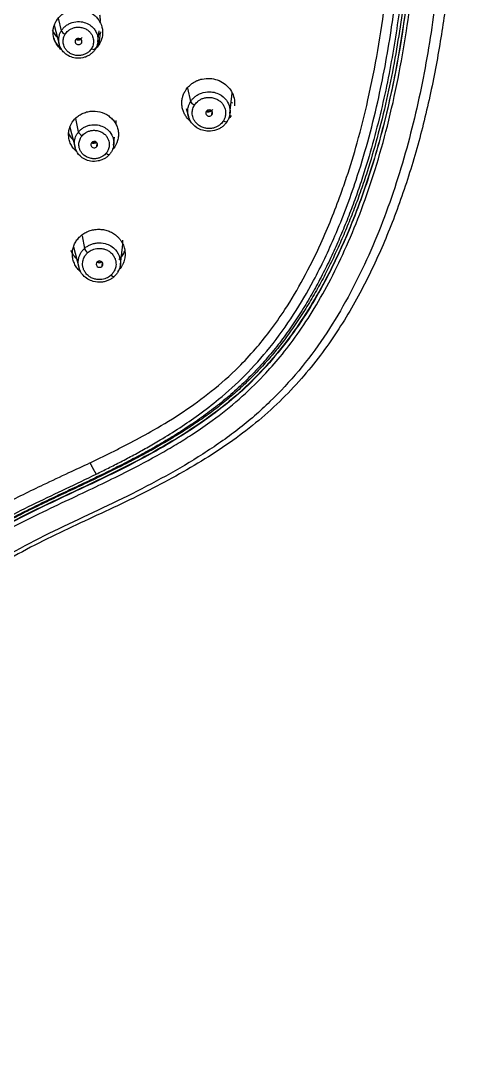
# Model space of a CAD drawing. Extents: x 0 to 1354, y 3495 to 4487.
# Drawn here: x 493.7 to 523.3, y 4022.3 to 4092.1 of the extents above; entities that cross this region are included whole.
import ezdxf

# ---------------------------------------------------------------- set-up
doc = ezdxf.new("R2010")
doc.units = 0
doc.header["$LTSCALE"] = 30
doc.header["$MEASUREMENT"] = 0
doc.layers.add('\\M+5B3DF\\M+5B4E7\\M+5CFDF', color=3, linetype='CONTINUOUS', lineweight=9)

msp = doc.modelspace()

# ---------------------------------------------------------------- linework, layer by layer
at = {"layer": '\\M+5B3DF\\M+5B4E7\\M+5CFDF', "color": 0, "lineweight": -3}
for p, q in [((495.935, 4091.768), (496.269, 4090.489)), ((496.409, 4091.399), (496.229, 4092.246)), ((498.867, 4090.645), (498.959, 4091.387)), ((498.966, 4090.543), (499.042, 4091.254)), ((497.776, 4090.747), (497.757, 4090.575)), ((504.907, 4087.54), (505.112, 4086.633)), ((507.761, 4085.844), (507.903, 4087.194)), ((504.821, 4086.163), (504.966, 4085.636)), ((497.567, 4084.597), (497.388, 4085.51)), ((506.55, 4085.761), (506.566, 4085.94)), ((496.978, 4084.913), (497.331, 4083.555)), ((499.931, 4083.713), (499.993, 4084.236)), ((498.804, 4083.614), (498.824, 4083.841)), ((497.807, 4077.617), (497.96, 4076.752)), ((497.231, 4076.871), (497.582, 4075.504)), ((500.381, 4075.672), (500.543, 4077.051)), ((499.154, 4075.835), (499.135, 4075.558))]:
    msp.add_line(p, q, dxfattribs=at)
for centre, major_axis, ratio, start_param, end_param in [((496.667, 4091.27), (0.255, -0.158), 0.308844, 3.428344, 4.900982), ((497.521, 4091.306), (-1.666, -0.111), 0.92882, 0.176208, 0.750092), ((497.562, 4090.68), (-0.226, 0.001), 0.934059, 5.762153, 8.903746), ((497.562, 4090.68), (-0.226, 0.001), 0.934059, 2.620561, 5.762153), ((497.538, 4091.053), (-0.295, -0.02), 0.92882, 0.978863, 2.153623), ((497.521, 4091.306), (-1.666, -0.111), 0.92882, 2.220832, 2.556236), ((498.439, 4090.314), (-0.255, 0.158), 0.308844, 1.759389, 3.288717), ((505.37, 4086.504), (0.255, -0.158), 0.308844, 3.435547, 4.900982), ((507.946, 4086.418), (-0.255, 0.158), 0.311645, 4.879813, 5.331247), ((506.355, 4085.866), (-0.226, 0.001), 0.93395, 5.763617, 8.90521), ((506.355, 4085.866), (-0.226, 0.001), 0.93395, 2.622024, 5.763617), ((506.326, 4086.221), (-0.291, -0.024), 0.927321, 0.937858, 2.192285), ((507.318, 4085.454), (-0.255, 0.158), 0.308844, 1.759389, 3.29592), ((497.804, 4084.438), (0.232, -0.19), 0.282928, 3.471607, 4.940714), ((498.625, 4083.742), (-0.226, 0.001), 0.934123, 5.632311, 8.773904), ((498.625, 4083.742), (-0.226, 0.001), 0.934123, 2.490719, 5.632311), ((498.6, 4084.119), (-0.295, -0.02), 0.926855, 0.99111, 2.141032), ((499.428, 4083.274), (-0.232, 0.19), 0.282928, 1.799121, 3.331981), ((498.171, 4076.566), (0.205, -0.219), 0.25217, 3.511139, 4.976024), ((498.975, 4075.707), (-0.226, 0.001), 0.934246, 5.502609, 8.644201), ((498.951, 4076.069), (0.292, 0.02), 0.924539, 4.097415, 5.317776), ((498.975, 4075.707), (-0.226, 0.001), 0.934246, 2.361016, 5.502609), ((499.761, 4075.08), (-0.205, 0.219), 0.25217, 1.834432, 3.371513)]:
    msp.add_ellipse(centre, major_axis=major_axis, ratio=ratio, start_param=start_param, end_param=end_param, dxfattribs=at)
for points, knots in [([(498.896, 4161.358), (499.104, 4161.278), (499.527, 4161.115), (500.165, 4160.855), (500.818, 4160.577), (501.484, 4160.28), (502.163, 4159.963), (502.854, 4159.623), (503.554, 4159.259), (504.263, 4158.871), (504.98, 4158.455), (505.703, 4158.01), (506.431, 4157.534), (507.163, 4157.025), (507.897, 4156.481), (508.633, 4155.903), (509.368, 4155.287), (510.101, 4154.635), (510.829, 4153.946), (511.549, 4153.221), (512.259, 4152.461), (512.958, 4151.663), (513.643, 4150.827), (514.312, 4149.95), (514.965, 4149.032), (515.597, 4148.076), (516.206, 4147.085), (516.787, 4146.061), (517.339, 4145.009), (517.862, 4143.931), (518.353, 4142.831), (518.816, 4141.711), (519.252, 4140.565), (519.663, 4139.383), (520.052, 4138.154), (520.425, 4136.867), (520.78, 4135.513), (521.117, 4134.086), (521.433, 4132.58), (521.729, 4130.991), (522.004, 4129.315), (522.257, 4127.548), (522.488, 4125.688), (522.695, 4123.734), (522.877, 4121.685), (523.03, 4119.554), (523.153, 4117.367), (523.244, 4115.167), (523.304, 4113.004), (523.33, 4110.903), (523.326, 4108.866), (523.294, 4106.878), (523.237, 4104.928), (523.157, 4103.02), (523.055, 4101.158), (522.931, 4099.346), (522.783, 4097.572), (522.609, 4095.814), (522.406, 4094.05), (522.167, 4092.265), (521.885, 4090.452), (521.553, 4088.611), (521.166, 4086.749), (520.721, 4084.878), (520.215, 4083.014), (519.647, 4081.177), (519.022, 4079.382), (518.347, 4077.652), (517.618, 4075.978), (516.824, 4074.346), (515.945, 4072.732), (514.964, 4071.131), (513.847, 4069.542), (512.566, 4067.974), (511.116, 4066.445), (509.497, 4064.997), (507.728, 4063.662), (505.837, 4062.44), (503.854, 4061.299), (501.782, 4060.223), (499.625, 4059.195), (497.407, 4058.173), (495.164, 4057.106), (492.948, 4055.937), (490.822, 4054.604), (489.147, 4053.34), (487.855, 4052.208), (486.876, 4051.253), (485.891, 4050.176), (484.918, 4048.973), (483.971, 4047.627), (483.063, 4046.089), (482.199, 4044.282), (481.374, 4042.126), (480.619, 4039.549), (480.001, 4036.51), (479.573, 4033.021), (479.348, 4029.166), (479.203, 4025.046), (479.079, 4020.693), (478.965, 4016.03), (478.866, 4010.967), (478.814, 4007.437), (478.787, 4005.599)], [0, 0, 0, 0, 0.003544, 0.007201, 0.01097, 0.014848, 0.018837, 0.022935, 0.027142, 0.031459, 0.035888, 0.040431, 0.045095, 0.049884, 0.054803, 0.059853, 0.065035, 0.070349, 0.07579, 0.08135, 0.087022, 0.092807, 0.09872, 0.104773, 0.110967, 0.117287, 0.123715, 0.130231, 0.136819, 0.143468, 0.150168, 0.156906, 0.163715, 0.170668, 0.177844, 0.185322, 0.193141, 0.201338, 0.209948, 0.219002, 0.228521, 0.238531, 0.249049, 0.260084, 0.271644, 0.283691, 0.296093, 0.308564, 0.320791, 0.332572, 0.343982, 0.355131, 0.366093, 0.376851, 0.387326, 0.397512, 0.40746, 0.417323, 0.427267, 0.437362, 0.447647, 0.458143, 0.468826, 0.479621, 0.490447, 0.501223, 0.511855, 0.522246, 0.532261, 0.542305, 0.552449, 0.562759, 0.573377, 0.584445, 0.595968, 0.607757, 0.619676, 0.631715, 0.643918, 0.656335, 0.669021, 0.682018, 0.695271, 0.708641, 0.722035, 0.735445, 0.742244, 0.74954, 0.757318, 0.765556, 0.774232, 0.783549, 0.793975, 0.806052, 0.820158, 0.836493, 0.855109, 0.875694, 0.897487, 0.920175, 0.944378, 0.971031, 1, 1, 1, 1]), ([(498.594, 4160.306), (500.412, 4159.607), (502.18, 4158.798), (504.693, 4157.371), (505.508, 4156.859), (507.078, 4155.765), (507.835, 4155.182), (510.014, 4153.338), (511.347, 4151.984), (513.746, 4149.084), (514.807, 4147.534), (516.658, 4144.299), (517.447, 4142.612), (518.801, 4139.163), (519.358, 4137.397), (520.298, 4133.824), (520.676, 4132.017), (521.302, 4128.381), (521.551, 4126.553), (521.958, 4122.889), (522.114, 4121.052), (522.354, 4117.373), (522.439, 4115.532), (522.593, 4110.005), (522.551, 4106.318), (522.285, 4100.795), (522.163, 4098.955), (521.826, 4095.284), (521.614, 4093.452), (521.072, 4089.804), (520.74, 4087.988), (519.919, 4084.388), (519.431, 4082.604), (518.265, 4079.09), (517.593, 4077.358), (516.413, 4074.831), (515.992, 4074), (515.085, 4072.37), (514.6, 4071.57), (513.029, 4069.241), (511.819, 4067.782), (509.771, 4065.801), (509.049, 4065.177), (507.535, 4064.004), (506.744, 4063.455), (505.118, 4062.415), (504.283, 4061.925), (502.586, 4060.987), (501.724, 4060.54), (499.108, 4059.247), (497.325, 4058.447), (494.701, 4057.158), (493.835, 4056.713), (492.142, 4055.761), (491.317, 4055.252), (489.725, 4054.156), (488.957, 4053.57), (487.49, 4052.318), (486.792, 4051.652), (485.471, 4050.241), (484.848, 4049.497), (483.701, 4047.936), (483.179, 4047.117), (482.26, 4045.409), (481.86, 4044.522), (481.151, 4042.708), (480.842, 4041.781), (480.036, 4038.964), (479.665, 4037.037), (479.158, 4033.15), (479.026, 4031.189), (478.834, 4027.264), (478.769, 4025.298), (478.647, 4021.363), (478.591, 4019.394), (478.444, 4013.486), (478.372, 4009.543), (478.322, 4005.599)], [0, 0, 0, 0, 0.03125, 0.03125, 0.046875, 0.046875, 0.0625, 0.0625, 0.09375, 0.09375, 0.125, 0.125, 0.15625, 0.15625, 0.1875, 0.1875, 0.21875, 0.21875, 0.25, 0.25, 0.28125, 0.28125, 0.3125, 0.3125, 0.375, 0.375, 0.40625, 0.40625, 0.4375, 0.4375, 0.46875, 0.46875, 0.5, 0.5, 0.53125, 0.53125, 0.546875, 0.546875, 0.5625, 0.5625, 0.59375, 0.59375, 0.609375, 0.609375, 0.625, 0.625, 0.640625, 0.640625, 0.65625, 0.65625, 0.6875, 0.6875, 0.703125, 0.703125, 0.71875, 0.71875, 0.734375, 0.734375, 0.75, 0.75, 0.765625, 0.765625, 0.78125, 0.78125, 0.796875, 0.796875, 0.8125, 0.8125, 0.84375, 0.84375, 0.875, 0.875, 0.90625, 0.90625, 0.9375, 0.9375, 1, 1, 1, 1]), ([(477.479, 4036.988), (477.514, 4037.19), (477.594, 4037.649), (477.743, 4038.418), (477.942, 4039.344), (478.182, 4040.346), (478.558, 4041.75), (479.034, 4043.258), (479.749, 4045.107), (480.557, 4046.812), (481.569, 4048.451), (482.475, 4049.612), (483.174, 4050.395), (483.72, 4050.964), (484.274, 4051.514), (484.896, 4052.101), (485.556, 4052.699), (486.279, 4053.336), (487.009, 4053.963), (487.729, 4054.55), (488.497, 4055.146), (489.606, 4055.948), (491.134, 4056.933), (493.076, 4058.015), (495.111, 4059.026), (497.684, 4060.238), (500.38, 4061.506), (502.737, 4062.753), (504.255, 4063.645), (505.394, 4064.366), (507.42, 4065.757), (509.41, 4067.484), (511.2, 4069.52), (512.347, 4071.021), (513.485, 4072.763), (514.592, 4074.748), (515.655, 4076.97), (516.656, 4079.43), (517.576, 4082.125), (518.696, 4086.112), (519.683, 4091.185), (520.366, 4097.065), (520.727, 4102.371), (520.873, 4107.087), (520.883, 4111.209), (520.799, 4114.734), (520.663, 4117.66), (520.51, 4119.989), (520.37, 4121.722), (520.265, 4122.858), (520.029, 4125.221), (519.591, 4128.685), (518.759, 4133.098), (517.87, 4136.521), (516.72, 4140.04), (515.134, 4143.756), (512.786, 4147.647), (510.218, 4150.803), (507.625, 4153.277), (505.162, 4155.143), (502.955, 4156.485), (501.114, 4157.427), (499.704, 4158.062), (498.76, 4158.452), (498.289, 4158.636), (498.135, 4158.696)], [0, 0, 0, 0, 0.003976, 0.009037, 0.015181, 0.02234, 0.029033, 0.04339, 0.053009, 0.067553, 0.080041, 0.090497, 0.096214, 0.100508, 0.105868, 0.11143, 0.117193, 0.123269, 0.130297, 0.136094, 0.141538, 0.149425, 0.163015, 0.17726, 0.192999, 0.207436, 0.232823, 0.251111, 0.25955, 0.267329, 0.277588, 0.307897, 0.319194, 0.331856, 0.345879, 0.361259, 0.378, 0.3961, 0.415561, 0.436382, 0.481194, 0.521892, 0.558479, 0.590959, 0.619335, 0.643607, 0.663774, 0.679837, 0.691795, 0.699649, 0.703397, 0.740803, 0.771616, 0.795835, 0.813454, 0.847523, 0.878173, 0.905401, 0.929204, 0.949582, 0.966531, 0.980047, 0.990129, 0.99678, 1, 1, 1, 1]), ([(498.048, 4158.561), (499.537, 4157.987), (500.991, 4157.335), (503.081, 4156.207), (503.762, 4155.806), (505.084, 4154.951), (505.725, 4154.496), (507.584, 4153.058), (508.739, 4152.003), (510.862, 4149.74), (511.83, 4148.532), (513.568, 4145.995), (514.339, 4144.667), (515.694, 4141.93), (516.278, 4140.521), (517.804, 4136.224), (518.517, 4133.268), (519.308, 4128.796), (519.526, 4127.298), (519.894, 4124.296), (520.044, 4122.791), (520.417, 4118.271), (520.56, 4115.25), (520.636, 4110.717), (520.638, 4109.206), (520.597, 4106.184), (520.554, 4104.673), (520.42, 4101.654), (520.327, 4100.145), (520.086, 4097.131), (519.937, 4095.626), (519.387, 4091.124), (518.877, 4088.136), (517.767, 4083.729), (517.34, 4082.272), (516.354, 4079.399), (515.796, 4077.981), (514.522, 4075.209), (513.81, 4073.852), (512.18, 4071.249), (511.258, 4070.005), (509.698, 4068.277), (509.148, 4067.723), (507.992, 4066.671), (507.385, 4066.174), (505.494, 4064.757), (504.148, 4063.913), (502.068, 4062.746), (501.364, 4062.374), (499.94, 4061.655), (499.22, 4061.307), (497.053, 4060.279), (495.596, 4059.613), (493.446, 4058.543), (492.736, 4058.174), (491.338, 4057.396), (490.652, 4056.987), (489.311, 4056.118), (488.657, 4055.66), (487.706, 4054.933), (487.393, 4054.684), (486.779, 4054.174), (486.478, 4053.913), (485.881, 4053.384), (485.585, 4053.118), (484.991, 4052.582), (484.694, 4052.312), (483.812, 4051.489), (483.237, 4050.921), (482.168, 4049.711), (481.671, 4049.072), (480.772, 4047.729), (480.371, 4047.025), (479.653, 4045.576), (479.334, 4044.832), (478.76, 4043.32), (478.506, 4042.552), (477.821, 4040.226), (477.47, 4038.645), (477.193, 4037.052)], [0, 0, 0, 0, 0.03125, 0.03125, 0.046875, 0.046875, 0.0625, 0.0625, 0.09375, 0.09375, 0.125, 0.125, 0.15625, 0.15625, 0.1875, 0.1875, 0.25, 0.25, 0.28125, 0.28125, 0.3125, 0.3125, 0.375, 0.375, 0.40625, 0.40625, 0.4375, 0.4375, 0.46875, 0.46875, 0.5, 0.5, 0.5625, 0.5625, 0.59375, 0.59375, 0.625, 0.625, 0.65625, 0.65625, 0.6875, 0.6875, 0.703125, 0.703125, 0.71875, 0.71875, 0.75, 0.75, 0.765625, 0.765625, 0.78125, 0.78125, 0.8125, 0.8125, 0.828125, 0.828125, 0.84375, 0.84375, 0.859375, 0.859375, 0.867188, 0.867188, 0.875, 0.875, 0.882813, 0.882813, 0.890625, 0.890625, 0.90625, 0.90625, 0.921875, 0.921875, 0.9375, 0.9375, 0.953125, 0.953125, 0.96875, 0.96875, 1, 1, 1, 1]), ([(513.427, 4145.187), (513.48, 4145.097), (513.748, 4144.642), (514.216, 4143.801), (514.803, 4142.642), (515.35, 4141.432), (515.869, 4140.179), (516.359, 4138.882), (516.811, 4137.542), (517.231, 4136.161), (517.62, 4134.741), (517.972, 4133.281), (518.295, 4131.785), (518.589, 4130.252), (518.853, 4128.684), (519.088, 4127.081), (519.299, 4125.445), (519.489, 4123.776), (519.654, 4122.075), (519.8, 4120.342), (519.923, 4118.577), (520.022, 4116.78), (520.104, 4114.952), (520.159, 4113.093), (520.192, 4111.204), (520.2, 4109.283), (520.184, 4107.333), (520.142, 4105.353), (520.072, 4103.343), (519.968, 4101.304), (519.836, 4099.236), (519.661, 4097.14), (519.446, 4095.017), (519.186, 4092.868), (518.862, 4090.696), (518.475, 4088.503), (518.008, 4086.292), (517.445, 4084.07), (516.895, 4082.18), (516.378, 4080.628), (515.937, 4079.415), (515.462, 4078.213), (514.953, 4077.023), (514.411, 4075.846), (513.823, 4074.688), (513.197, 4073.548), (512.522, 4072.431), (511.794, 4071.344), (511.016, 4070.288), (510.174, 4069.274), (509.278, 4068.301), (508.329, 4067.373), (507.318, 4066.502), (506.265, 4065.677), (505.158, 4064.913), (504.025, 4064.185), (502.866, 4063.493), (501.681, 4062.841), (500.482, 4062.214), (499.267, 4061.612), (498.043, 4061.026), (496.814, 4060.45), (495.586, 4059.872), (494.366, 4059.28), (493.158, 4058.67), (491.963, 4058.037), (490.856, 4057.41), (489.844, 4056.784), (488.921, 4056.166), (488.019, 4055.52), (487.143, 4054.84), (486.294, 4054.129), (485.464, 4053.395), (484.636, 4052.653), (483.81, 4051.901), (483.006, 4051.122), (482.253, 4050.295), (481.546, 4049.429), (480.877, 4048.53), (480.429, 4047.791), (480.066, 4047.147), (479.712, 4046.488), (479.216, 4045.458), (478.637, 4044.031), (478.109, 4042.498), (477.688, 4040.993), (477.358, 4039.666), (477.064, 4038.345), (476.908, 4037.461), (476.83, 4037.021)], [0, 0, 0, 0, 0.002468, 0.012514, 0.022798, 0.033329, 0.044108, 0.055129, 0.066393, 0.077904, 0.089657, 0.101655, 0.113899, 0.126387, 0.139118, 0.152094, 0.165315, 0.17878, 0.192488, 0.20644, 0.220635, 0.235074, 0.249757, 0.264681, 0.279851, 0.295264, 0.31092, 0.326819, 0.34296, 0.359346, 0.375974, 0.392844, 0.409959, 0.427314, 0.444912, 0.462752, 0.480832, 0.499156, 0.517721, 0.528, 0.538278, 0.548557, 0.558836, 0.569113, 0.579388, 0.589662, 0.599931, 0.610203, 0.620471, 0.630736, 0.641004, 0.651267, 0.661534, 0.671801, 0.682071, 0.692355, 0.702632, 0.712912, 0.723195, 0.733479, 0.743768, 0.75406, 0.764357, 0.774655, 0.784949, 0.79524, 0.805535, 0.814028, 0.822513, 0.830998, 0.839481, 0.847958, 0.856419, 0.864871, 0.873338, 0.881827, 0.890319, 0.898795, 0.907282, 0.915765, 0.918446, 0.924105, 0.932748, 0.944371, 0.958984, 0.969412, 0.979719, 0.989916, 1, 1, 1, 1]), ([(513.725, 4145.279), (513.731, 4145.27), (513.921, 4144.944), (514.292, 4144.287), (514.818, 4143.281), (515.332, 4142.192), (515.864, 4140.957), (516.434, 4139.511), (517.002, 4137.869), (517.539, 4136.095), (518.024, 4134.249), (518.452, 4132.336), (518.837, 4130.355), (519.172, 4128.306), (519.462, 4126.181), (519.721, 4123.968), (519.936, 4121.681), (520.119, 4119.321), (520.255, 4116.932), (520.357, 4114.541), (520.411, 4112.202), (520.431, 4109.921), (520.417, 4107.681), (520.37, 4105.453), (520.289, 4103.21), (520.168, 4100.954), (520.012, 4098.687), (519.804, 4096.398), (519.55, 4094.055), (519.222, 4091.662), (518.816, 4089.225), (518.311, 4086.729), (517.7, 4084.286), (517.109, 4082.252), (516.582, 4080.674), (516.137, 4079.453), (515.667, 4078.267), (515.174, 4077.116), (514.657, 4075.989), (514.101, 4074.884), (513.507, 4073.79), (512.865, 4072.707), (512.171, 4071.647), (511.449, 4070.641), (510.709, 4069.711), (509.956, 4068.856), (509.185, 4068.048), (508.377, 4067.279), (507.529, 4066.551), (506.654, 4065.857), (505.751, 4065.208), (504.838, 4064.606), (503.932, 4064.036), (503.025, 4063.5), (502.11, 4062.994), (501.183, 4062.5), (500.202, 4062), (499.127, 4061.474), (497.949, 4060.915), (496.699, 4060.331), (495.418, 4059.727), (494.143, 4059.105), (492.932, 4058.486), (491.85, 4057.904), (490.78, 4057.291), (489.735, 4056.635), (488.677, 4055.909), (487.713, 4055.193), (486.781, 4054.439), (485.86, 4053.634), (484.945, 4052.807), (484.055, 4051.994), (483.233, 4051.2), (482.53, 4050.434), (481.962, 4049.75), (481.523, 4049.186), (481.179, 4048.715), (480.9, 4048.299), (480.664, 4047.915), (480.417, 4047.491), (480.151, 4047.014), (479.866, 4046.469), (479.594, 4045.915), (479.333, 4045.338), (479.068, 4044.707), (478.782, 4043.972), (478.461, 4043.083), (478.13, 4042.043), (477.807, 4040.882), (477.496, 4039.643), (477.206, 4038.354), (477.049, 4037.473), (476.97, 4037.032)], [0, 0, 0, 0, 0.000249, 0.008916, 0.017886, 0.027158, 0.037545, 0.049877, 0.064188, 0.079026, 0.094192, 0.109873, 0.126, 0.142603, 0.159715, 0.177508, 0.196149, 0.214924, 0.234452, 0.253688, 0.272519, 0.290724, 0.308584, 0.326418, 0.344337, 0.362602, 0.380752, 0.398999, 0.417862, 0.437408, 0.457046, 0.477191, 0.498512, 0.517389, 0.527892, 0.538271, 0.548415, 0.558305, 0.568085, 0.577888, 0.587654, 0.597568, 0.607634, 0.617478, 0.626664, 0.635428, 0.644046, 0.652634, 0.661245, 0.669847, 0.678351, 0.686737, 0.694871, 0.702836, 0.710787, 0.718707, 0.726778, 0.735836, 0.745918, 0.756431, 0.767185, 0.778121, 0.788755, 0.798204, 0.806156, 0.816934, 0.826447, 0.835552, 0.84446, 0.853939, 0.86358, 0.872633, 0.88133, 0.889549, 0.896262, 0.901548, 0.905802, 0.909513, 0.912928, 0.916035, 0.920686, 0.925318, 0.929989, 0.934669, 0.939673, 0.945479, 0.952541, 0.961029, 0.970166, 0.979783, 0.989897, 1, 1, 1, 1]), ([(520.631, 4109.794), (520.631, 4109.055), (520.626, 4108.315), (520.593, 4106.063), (520.549, 4104.549), (520.41, 4101.522), (520.316, 4100.011), (520.069, 4096.991), (519.918, 4095.482), (519.544, 4092.474), (519.321, 4090.973), (518.78, 4087.989), (518.463, 4086.506), (517.71, 4083.56), (517.276, 4082.099), (516.524, 4079.94), (516.257, 4079.225), (515.686, 4077.807), (515.381, 4077.104), (514.413, 4075.028), (513.695, 4073.681), (512.46, 4071.742), (512.021, 4071.109), (511.316, 4070.184), (511.073, 4069.88), (510.571, 4069.279), (510.311, 4068.983), (509.514, 4068.118), (508.959, 4067.57), (507.794, 4066.536), (507.185, 4066.05), (505.926, 4065.121), (505.275, 4064.68), (503.941, 4063.839), (503.257, 4063.437), (501.865, 4062.664), (501.156, 4062.293), (499.728, 4061.578), (499.007, 4061.232), (496.838, 4060.205), (495.385, 4059.538), (493.246, 4058.464), (492.541, 4058.094), (491.158, 4057.314), (490.48, 4056.903), (489.157, 4056.036), (488.509, 4055.577), (487.568, 4054.848), (487.26, 4054.6), (486.654, 4054.092), (486.357, 4053.833), (485.766, 4053.307), (485.471, 4053.041), (484.882, 4052.509), (484.588, 4052.242), (484.008, 4051.697), (483.721, 4051.421), (483.163, 4050.853), (482.891, 4050.56), (482.366, 4049.957), (482.112, 4049.647), (481.623, 4049.009), (481.389, 4048.682), (480.725, 4047.681), (480.333, 4046.983), (479.625, 4045.54), (479.309, 4044.795), (478.743, 4043.291), (478.492, 4042.53), (477.817, 4040.223), (477.469, 4038.654), (477.192, 4037.064)], [0, 0, 0, 0, 0.025066, 0.025066, 0.076378, 0.076378, 0.127691, 0.127691, 0.179003, 0.179003, 0.230315, 0.230315, 0.281628, 0.281628, 0.33294, 0.33294, 0.358596, 0.358596, 0.384252, 0.384252, 0.435565, 0.435565, 0.461221, 0.461221, 0.474049, 0.474049, 0.486877, 0.486877, 0.512533, 0.512533, 0.538189, 0.538189, 0.563845, 0.563845, 0.589502, 0.589502, 0.615158, 0.615158, 0.640814, 0.640814, 0.692126, 0.692126, 0.717782, 0.717782, 0.743438, 0.743438, 0.769095, 0.769095, 0.781923, 0.781923, 0.794751, 0.794751, 0.807579, 0.807579, 0.820407, 0.820407, 0.833235, 0.833235, 0.846063, 0.846063, 0.858891, 0.858891, 0.871719, 0.871719, 0.897375, 0.897375, 0.923032, 0.923032, 0.948688, 0.948688, 1, 1, 1, 1]), ([(498.337, 4062.349), (498.584, 4062.468), (499.079, 4062.704), (499.818, 4063.067), (500.489, 4063.404), (501.43, 4063.89), (502.806, 4064.639), (504.635, 4065.757), (506.567, 4067.157), (508.179, 4068.584), (509.455, 4069.956), (510.495, 4071.243), (511.594, 4072.809), (512.764, 4074.784), (514.041, 4077.367), (514.964, 4079.662), (515.748, 4081.93), (516.392, 4084.037), (517.382, 4087.981), (518.137, 4092.457), (518.66, 4097.262), (518.895, 4100.45), (519.011, 4102.697), (519.064, 4103.989), (519.108, 4105.276), (519.156, 4107.141), (519.163, 4108.671), (519.168, 4109.583)], [0, 0, 0, 0, 0.014324, 0.028674, 0.043052, 0.053574, 0.084118, 0.125126, 0.166144, 0.209861, 0.239254, 0.266261, 0.29875, 0.342557, 0.390699, 0.455824, 0.477915, 0.522426, 0.576918, 0.701792, 0.772518, 0.843887, 0.878378, 0.896891, 0.915403, 0.94955, 1, 1, 1, 1]), ([(498.755, 4061.584), (499.029, 4061.719), (499.585, 4061.994), (500.429, 4062.425), (501.294, 4062.881), (502.179, 4063.367), (503.663, 4064.226), (505.299, 4065.287), (507.188, 4066.745), (508.83, 4068.23), (510.528, 4070.134), (512.069, 4072.282), (513.535, 4074.792), (514.967, 4077.805), (516.146, 4080.936), (517.06, 4083.954), (517.894, 4087.297), (518.478, 4090.45), (518.931, 4093.651), (519.299, 4096.872), (519.552, 4100.133), (519.707, 4103.147), (519.784, 4105.248), (519.834, 4107.397), (519.841, 4108.846), (519.845, 4109.579)], [0, 0, 0, 0, 0.015746, 0.032038, 0.048877, 0.066266, 0.084214, 0.137684, 0.167259, 0.208646, 0.25352, 0.301844, 0.349231, 0.409099, 0.481429, 0.530006, 0.580171, 0.668663, 0.704395, 0.756338, 0.845347, 0.882707, 0.920934, 0.960031, 1, 1, 1, 1]), ([(496.075, 4092.072), (496.174, 4092.233), (496.301, 4092.373), (496.606, 4092.609), (496.778, 4092.7), (497.151, 4092.822), (497.347, 4092.852), (497.643, 4092.847), (497.74, 4092.837), (497.932, 4092.802), (498.028, 4092.776), (498.212, 4092.709), (498.3, 4092.669), (498.467, 4092.573), (498.548, 4092.517), (498.695, 4092.396), (498.763, 4092.329), (498.885, 4092.185), (498.94, 4092.107), (499.079, 4091.864), (499.142, 4091.686), (499.196, 4091.323), (499.189, 4091.135), (499.105, 4090.777), (499.029, 4090.603), (498.854, 4090.348), (498.771, 4090.253), (498.678, 4090.169)], [0, 0, 0, 0, 0.103557, 0.103557, 0.207114, 0.207114, 0.310672, 0.310672, 0.36245, 0.36245, 0.414229, 0.414229, 0.466007, 0.466007, 0.517786, 0.517786, 0.569565, 0.569565, 0.621343, 0.621343, 0.7249, 0.7249, 0.828458, 0.828458, 0.932015, 0.932015, 1, 1, 1, 1]), ([(499.027, 4091.937), (499.032, 4091.976), (499.039, 4092.057), (499.038, 4092.182), (499.024, 4092.311), (499.008, 4092.396), (498.997, 4092.439), (498.997, 4092.439)], [0, 0, 0, 0, 0.232117, 0.483889, 0.739819, 0.999915, 1, 1, 1, 1]), ([(495.859, 4091.148), (495.851, 4091.228), (495.85, 4091.308), (495.86, 4091.467), (495.872, 4091.546), (495.895, 4091.645), (495.9, 4091.664), (495.91, 4091.703), (495.928, 4091.762), (495.949, 4091.818), (495.995, 4091.93), (496.032, 4092.002), (496.075, 4092.072)], [0, 0, 0, 0, 0.25, 0.25, 0.5, 0.5, 0.5625, 0.5625, 0.625, 0.75, 0.75, 1, 1, 1, 1]), ([(496.409, 4091.399), (496.429, 4091.43), (496.469, 4091.491), (496.541, 4091.578), (496.621, 4091.659), (496.709, 4091.734), (496.806, 4091.802), (496.91, 4091.862), (497.02, 4091.914), (497.252, 4091.998), (497.743, 4092.062), (498.291, 4091.86), (498.621, 4091.533), (498.771, 4091.294), (498.843, 4091.083), (498.865, 4090.956), (498.869, 4090.914)], [0, 0, 0, 0, 0.034921, 0.070239, 0.105952, 0.142061, 0.178565, 0.215464, 0.252757, 0.290444, 0.440912, 0.692144, 0.785977, 0.875112, 0.959553, 1, 1, 1, 1]), ([(495.787, 4091.45), (495.837, 4091.34), (495.944, 4091.16), (496.083, 4091.001), (496.146, 4090.939)], [0, 0, 0, 0, 0.582129, 1, 1, 1, 1]), ([(496.416, 4090.125), (496.397, 4090.14), (496.379, 4090.156), (496.291, 4090.236), (496.225, 4090.306), (496.11, 4090.456), (496.06, 4090.534), (495.932, 4090.783), (495.878, 4090.963), (495.859, 4091.148)], [0, 0, 0, 0, 0.059377, 0.059377, 0.294532, 0.294532, 0.529688, 0.529688, 1, 1, 1, 1]), ([(495.863, 4091.308), (495.875, 4091.288), (495.954, 4091.172), (496.05, 4091.061), (496.139, 4090.977), (496.142, 4090.974)], [0, 0, 0, 0, 0.165075, 0.968528, 1, 1, 1, 1]), ([(496.239, 4090.651), (496.234, 4090.691), (496.227, 4090.809), (496.245, 4091), (496.306, 4091.213), (496.375, 4091.338), (496.409, 4091.399)], [0, 0, 0, 0, 0.156403, 0.45559, 0.736797, 1, 1, 1, 1]), ([(498.699, 4090.17), (498.679, 4090.139), (498.639, 4090.078), (498.568, 4089.992), (498.488, 4089.91), (498.4, 4089.835), (498.303, 4089.767), (498.199, 4089.707), (498.089, 4089.655), (497.853, 4089.569), (497.36, 4089.507), (496.815, 4089.711), (496.488, 4090.034), (496.338, 4090.272), (496.265, 4090.482), (496.244, 4090.609), (496.239, 4090.651)], [0, 0, 0, 0, 0.034778, 0.069992, 0.105642, 0.141729, 0.178253, 0.215215, 0.252616, 0.290456, 0.444988, 0.692812, 0.786212, 0.875115, 0.959513, 1, 1, 1, 1]), ([(497.801, 4090.935), (497.783, 4090.905), (497.74, 4090.858), (497.646, 4090.806), (497.542, 4090.787), (497.456, 4090.798), (497.411, 4090.814), (497.398, 4090.82)], [0, 0, 0, 0, 0.255241, 0.465865, 0.687217, 0.902457, 1, 1, 1, 1]), ([(498.869, 4090.914), (498.874, 4090.874), (498.88, 4090.756), (498.862, 4090.566), (498.801, 4090.355), (498.732, 4090.23), (498.699, 4090.17)], [0, 0, 0, 0, 0.156932, 0.456644, 0.737663, 1, 1, 1, 1]), ([(504.756, 4087.37), (504.817, 4087.469), (504.888, 4087.56), (505.008, 4087.686), (505.051, 4087.726), (505.118, 4087.783), (505.141, 4087.802), (505.188, 4087.838), (505.212, 4087.856), (505.333, 4087.94), (505.437, 4087.997), (505.574, 4088.056), (505.602, 4088.068), (505.659, 4088.089), (505.687, 4088.099), (505.774, 4088.126), (505.832, 4088.142), (505.892, 4088.155)], [0, 0, 0, 0, 0.25, 0.25, 0.375, 0.375, 0.4375, 0.4375, 0.5, 0.5, 0.75, 0.75, 0.8125, 0.8125, 0.875, 0.875, 1, 1, 1, 1]), ([(505.892, 4088.155), (506.061, 4088.191), (506.232, 4088.204), (506.576, 4088.183), (506.746, 4088.149), (507.068, 4088.037), (507.222, 4087.958), (507.496, 4087.765), (507.62, 4087.648), (507.825, 4087.389), (507.908, 4087.244), (508.025, 4086.942), (508.06, 4086.782), (508.075, 4086.533), (508.073, 4086.446), (508.064, 4086.359)], [0, 0, 0, 0, 0.152873, 0.152873, 0.305746, 0.305746, 0.458619, 0.458619, 0.611492, 0.611492, 0.764365, 0.764365, 0.917238, 0.917238, 1, 1, 1, 1]), ([(504.924, 4085.482), (504.866, 4085.547), (504.815, 4085.616), (504.723, 4085.76), (504.683, 4085.835), (504.632, 4085.952), (504.617, 4085.992), (504.589, 4086.072), (504.577, 4086.112), (504.546, 4086.234), (504.532, 4086.317), (504.522, 4086.421), (504.521, 4086.442), (504.519, 4086.484), (504.518, 4086.506), (504.518, 4086.569), (504.519, 4086.611), (504.528, 4086.736), (504.541, 4086.819), (504.57, 4086.941), (504.582, 4086.982), (504.601, 4087.042), (504.608, 4087.063), (504.623, 4087.103), (504.631, 4087.122), (504.672, 4087.221), (504.711, 4087.296), (504.756, 4087.37)], [0, 0, 0, 0, 0.125, 0.125, 0.25, 0.25, 0.3125, 0.3125, 0.375, 0.375, 0.5, 0.5, 0.53125, 0.53125, 0.5625, 0.5625, 0.625, 0.625, 0.75, 0.75, 0.8125, 0.8125, 0.84375, 0.84375, 0.875, 0.875, 1, 1, 1, 1]), ([(505.112, 4086.633), (505.132, 4086.664), (505.173, 4086.726), (505.244, 4086.814), (505.324, 4086.897), (505.412, 4086.975), (505.507, 4087.045), (505.61, 4087.109), (505.719, 4087.165), (505.965, 4087.265), (506.47, 4087.348), (507.157, 4087.14), (507.617, 4086.654), (507.738, 4086.29), (507.758, 4086.128)], [0, 0, 0, 0, 0.033033, 0.066413, 0.100141, 0.134216, 0.168638, 0.203406, 0.23852, 0.27398, 0.43068, 0.661827, 0.851911, 1, 1, 1, 1]), ([(504.93, 4085.815), (504.93, 4085.815), (504.921, 4085.888), (504.916, 4086.032), (504.946, 4086.245), (505.009, 4086.448), (505.078, 4086.571), (505.112, 4086.633)], [0, 0, 0, 0, 0.000058, 0.257163, 0.509528, 0.757143, 1, 1, 1, 1]), ([(497.243, 4085.385), (497.311, 4085.467), (497.386, 4085.542), (497.55, 4085.676), (497.641, 4085.737), (497.831, 4085.839), (497.931, 4085.881), (498.139, 4085.947), (498.248, 4085.97), (498.573, 4086.01), (498.798, 4085.996), (499.221, 4085.889), (499.423, 4085.795), (499.683, 4085.608), (499.765, 4085.537), (499.91, 4085.382), (499.974, 4085.299), (500.084, 4085.121), (500.13, 4085.026), (500.2, 4084.832), (500.225, 4084.732), (500.255, 4084.526), (500.258, 4084.424), (500.244, 4084.219), (500.226, 4084.117), (500.141, 4083.818), (500.043, 4083.632), (499.908, 4083.467)], [0, 0, 0, 0, 0.0625, 0.0625, 0.125, 0.125, 0.1875, 0.1875, 0.25, 0.25, 0.375, 0.375, 0.5, 0.5, 0.5625, 0.5625, 0.625, 0.625, 0.6875, 0.6875, 0.75, 0.75, 0.8125, 0.8125, 0.875, 0.875, 1, 1, 1, 1]), ([(507.577, 4085.31), (507.557, 4085.279), (507.516, 4085.217), (507.445, 4085.129), (507.365, 4085.046), (507.277, 4084.968), (507.182, 4084.898), (507.08, 4084.834), (506.97, 4084.778), (506.724, 4084.678), (506.219, 4084.594), (505.531, 4084.803), (505.071, 4085.29), (504.951, 4085.654), (504.93, 4085.815)], [0, 0, 0, 0, 0.032996, 0.066337, 0.100024, 0.134056, 0.168434, 0.20316, 0.238234, 0.273656, 0.431075, 0.661341, 0.852712, 1, 1, 1, 1]), ([(506.583, 4086.103), (506.567, 4086.076), (506.528, 4086.032), (506.44, 4085.981), (506.338, 4085.96), (506.247, 4085.969), (506.197, 4085.988), (506.179, 4085.996)], [0, 0, 0, 0, 0.226201, 0.434547, 0.653582, 0.866281, 1, 1, 1, 1]), ([(507.758, 4086.128), (507.758, 4086.128), (507.767, 4086.056), (507.773, 4085.912), (507.743, 4085.699), (507.68, 4085.495), (507.611, 4085.372), (507.577, 4085.31)], [0, 0, 0, 0, 0.000055, 0.256435, 0.508541, 0.75639, 1, 1, 1, 1]), ([(497.446, 4083.266), (497.4, 4083.306), (497.355, 4083.348), (497.241, 4083.47), (497.178, 4083.553), (497.067, 4083.731), (497.021, 4083.826), (496.951, 4084.02), (496.926, 4084.12), (496.897, 4084.326), (496.893, 4084.428), (496.907, 4084.633), (496.925, 4084.735), (497.01, 4085.034), (497.108, 4085.22), (497.243, 4085.385)], [0, 0, 0, 0, 0.07548, 0.07548, 0.207555, 0.207555, 0.339629, 0.339629, 0.471703, 0.471703, 0.603777, 0.603777, 0.735852, 0.735852, 1, 1, 1, 1]), ([(497.567, 4084.597), (497.59, 4084.624), (497.638, 4084.679), (497.719, 4084.754), (497.806, 4084.824), (497.901, 4084.886), (498.003, 4084.941), (498.11, 4084.988), (498.223, 4085.027), (498.464, 4085.086), (498.957, 4085.097), (499.557, 4084.801), (499.888, 4084.294), (499.948, 4083.93), (499.935, 4083.751), (499.931, 4083.714)], [0, 0, 0, 0, 0.032988, 0.066315, 0.099983, 0.13399, 0.168335, 0.20302, 0.238042, 0.273403, 0.421992, 0.660926, 0.830564, 0.965235, 1, 1, 1, 1]), ([(500.095, 4085.086), (500.097, 4085.096), (500.102, 4085.147), (500.107, 4085.241), (500.104, 4085.325), (500.101, 4085.367), (500.101, 4085.367)], [0, 0, 0, 0, 0.110051, 0.55266, 0.999883, 1, 1, 1, 1]), ([(496.866, 4084.515), (496.89, 4084.474), (496.969, 4084.35), (497.063, 4084.237), (497.132, 4084.167)], [0, 0, 0, 0, 0.327335, 1, 1, 1, 1]), ([(496.916, 4084.429), (496.924, 4084.416), (497, 4084.292), (497.092, 4084.176), (497.187, 4084.083)], [0, 0, 0, 0, 0.101313, 1, 1, 1, 1]), ([(497.294, 4083.872), (497.294, 4083.872), (497.295, 4083.939), (497.31, 4084.071), (497.366, 4084.262), (497.449, 4084.44), (497.528, 4084.545), (497.567, 4084.597)], [0, 0, 0, 0, 0.000049, 0.256656, 0.508855, 0.756639, 1, 1, 1, 1]), ([(499.666, 4083.099), (499.642, 4083.072), (499.595, 4083.017), (499.515, 4082.943), (499.428, 4082.873), (499.333, 4082.811), (499.231, 4082.755), (499.124, 4082.708), (499.011, 4082.67), (498.766, 4082.609), (498.271, 4082.6), (497.675, 4082.897), (497.345, 4083.4), (497.291, 4083.727), (497.294, 4083.872)], [0, 0, 0, 0, 0.033942, 0.068288, 0.103038, 0.138193, 0.173755, 0.209722, 0.246097, 0.28288, 0.440804, 0.684328, 0.858414, 1, 1, 1, 1]), ([(498.728, 4083.887), (498.714, 4083.881), (498.667, 4083.864), (498.581, 4083.855), (498.504, 4083.87), (498.465, 4083.885), (498.458, 4083.889)], [0, 0, 0, 0, 0.163225, 0.536419, 0.902441, 1, 1, 1, 1]), ([(499.931, 4083.714), (499.927, 4083.684), (499.912, 4083.59), (499.867, 4083.435), (499.783, 4083.256), (499.705, 4083.151), (499.666, 4083.099)], [0, 0, 0, 0, 0.133635, 0.427416, 0.716199, 1, 1, 1, 1]), ([(497.96, 4076.752), (497.988, 4076.777), (498.044, 4076.827), (498.138, 4076.895), (498.238, 4076.956), (498.344, 4077.009), (498.456, 4077.055), (498.573, 4077.091), (498.694, 4077.119), (498.959, 4077.156), (499.469, 4077.115), (500.075, 4076.748), (500.376, 4076.181), (500.398, 4075.818), (500.381, 4075.671)], [0, 0, 0, 0, 0.033511, 0.067374, 0.10159, 0.136159, 0.171079, 0.206351, 0.241974, 0.277947, 0.436901, 0.671395, 0.864214, 1, 1, 1, 1]), ([(500.048, 4077.675), (500.097, 4077.638), (500.188, 4077.56), (500.312, 4077.431), (500.384, 4077.337), (500.435, 4077.263), (500.451, 4077.238), (500.482, 4077.187), (500.497, 4077.162), (500.539, 4077.084), (500.589, 4076.979), (500.627, 4076.868), (500.651, 4076.784), (500.658, 4076.756), (500.671, 4076.698), (500.677, 4076.67), (500.691, 4076.583), (500.704, 4076.468), (500.704, 4076.353), (500.699, 4076.266), (500.697, 4076.237), (500.69, 4076.179), (500.686, 4076.15), (500.671, 4076.063), (500.646, 4075.95), (500.607, 4075.84), (500.574, 4075.759), (500.562, 4075.732), (500.537, 4075.679), (500.524, 4075.653), (500.481, 4075.575), (500.419, 4075.474), (500.31, 4075.334), (500.227, 4075.248), (500.183, 4075.207)], [0, 0, 0, 0, 0.0625, 0.125, 0.1875, 0.1875, 0.21875, 0.21875, 0.25, 0.25, 0.3125, 0.375, 0.375, 0.40625, 0.40625, 0.4375, 0.4375, 0.5, 0.5625, 0.5625, 0.59375, 0.59375, 0.625, 0.625, 0.6875, 0.75, 0.75, 0.78125, 0.78125, 0.8125, 0.8125, 0.875, 0.9375, 1, 1, 1, 1]), ([(500.543, 4077.051), (500.548, 4077.094), (500.555, 4077.187), (500.553, 4077.279), (500.55, 4077.328)], [0, 0, 0, 0, 0.473901, 1, 1, 1, 1]), ([(497.037, 4076.629), (497.038, 4076.627), (497.043, 4076.615), (497.052, 4076.595), (497.065, 4076.568), (497.078, 4076.54), (497.093, 4076.513), (497.108, 4076.484), (497.124, 4076.456), (497.141, 4076.427), (497.159, 4076.397), (497.178, 4076.368), (497.198, 4076.338), (497.219, 4076.308), (497.241, 4076.278), (497.263, 4076.247), (497.287, 4076.217), (497.312, 4076.186), (497.339, 4076.156), (497.366, 4076.125), (497.385, 4076.105), (497.394, 4076.095)], [0, 0, 0, 0, 0.011828, 0.057544, 0.104349, 0.152246, 0.201233, 0.25131, 0.302474, 0.354722, 0.408054, 0.462465, 0.517951, 0.57451, 0.632136, 0.690825, 0.75057, 0.811367, 0.873209, 0.936089, 1, 1, 1, 1]), ([(497.558, 4076.006), (497.558, 4076.006), (497.569, 4076.078), (497.604, 4076.219), (497.693, 4076.417), (497.809, 4076.598), (497.91, 4076.701), (497.96, 4076.752)], [0, 0, 0, 0, 0.000025, 0.257133, 0.509505, 0.75713, 1, 1, 1, 1]), ([(500.276, 4076.011), (500.293, 4076.027), (500.346, 4076.078), (500.444, 4076.184), (500.565, 4076.344), (500.64, 4076.475), (500.674, 4076.546)], [0, 0, 0, 0, 0.10462, 0.326096, 0.640582, 1, 1, 1, 1]), ([(500.444, 4076.175), (500.474, 4076.213), (500.562, 4076.34), (500.633, 4076.477), (500.673, 4076.574)], [0, 0, 0, 0, 0.311048, 1, 1, 1, 1]), ([(499.973, 4074.878), (499.945, 4074.853), (499.888, 4074.803), (499.795, 4074.735), (499.695, 4074.674), (499.589, 4074.621), (499.477, 4074.575), (499.36, 4074.539), (499.24, 4074.511), (498.974, 4074.474), (498.463, 4074.515), (497.857, 4074.883), (497.548, 4075.465), (497.533, 4075.846), (497.558, 4076.006)], [0, 0, 0, 0, 0.032997, 0.066339, 0.100026, 0.134058, 0.168438, 0.203164, 0.238239, 0.273662, 0.431078, 0.661343, 0.852704, 1, 1, 1, 1]), ([(499.103, 4075.853), (499.098, 4075.851), (499.062, 4075.833), (498.988, 4075.811), (498.889, 4075.815), (498.831, 4075.833), (498.808, 4075.844)], [0, 0, 0, 0, 0.060974, 0.404453, 0.733808, 1, 1, 1, 1]), ([(500.381, 4075.671), (500.379, 4075.656), (500.367, 4075.568), (500.328, 4075.412), (500.24, 4075.214), (500.123, 4075.032), (500.023, 4074.929), (499.973, 4074.878)], [0, 0, 0, 0, 0.052485, 0.295427, 0.534315, 0.769168, 1, 1, 1, 1]), ([(497.683, 4075.202), (497.679, 4075.206), (497.631, 4075.251), (497.585, 4075.298), (497.546, 4075.344)], [0, 0, 0, 0, 0.089251, 1, 1, 1, 1]), ([(483.27, 4052.781), (483.421, 4052.919), (483.745, 4053.216), (484.24, 4053.671), (484.785, 4054.167), (485.589, 4054.885), (486.734, 4055.857), (488.365, 4057.087), (490.306, 4058.345), (492.195, 4059.392), (493.851, 4060.229), (495.326, 4060.94), (496.827, 4061.638), (497.866, 4062.127), (498.337, 4062.349)], [0, 0, 0, 0, 0.034112, 0.073144, 0.112414, 0.157252, 0.25375, 0.364301, 0.49967, 0.640829, 0.724791, 0.808919, 0.913385, 1, 1, 1, 1]), ([(483.814, 4052.256), (484.358, 4052.758), (484.902, 4053.255), (486.007, 4054.22), (486.568, 4054.689), (488.295, 4056.034), (489.51, 4056.847), (492.048, 4058.327), (493.367, 4058.997), (496.045, 4060.295), (497.406, 4060.921), (498.755, 4061.584)], [0, 0, 0, 0, 0.125, 0.125, 0.25, 0.25, 0.5, 0.5, 0.75, 0.75, 1, 1, 1, 1])]:
    msp.add_open_spline(points, degree=3, knots=knots, dxfattribs=at)
for points in [[(498.439, 4090.207), (498.415, 4090.167), (498.358, 4090.088), (498.239, 4089.969), (498.082, 4089.859), (497.884, 4089.772), (497.647, 4089.724), (497.384, 4089.731), (497.112, 4089.81), (496.887, 4089.948), (496.729, 4090.107), (496.625, 4090.271), (496.562, 4090.431), (496.533, 4090.576), (496.527, 4090.713), (496.542, 4090.851), (496.581, 4090.997), (496.633, 4091.107), (496.667, 4091.163)], [(496.667, 4091.163), (496.692, 4091.203), (496.749, 4091.283), (496.868, 4091.402), (497.026, 4091.512), (497.224, 4091.599), (497.461, 4091.646), (497.724, 4091.639), (497.996, 4091.56), (498.221, 4091.421), (498.378, 4091.262), (498.482, 4091.098), (498.544, 4090.939), (498.573, 4090.794), (498.58, 4090.658), (498.565, 4090.52), (498.526, 4090.373), (498.474, 4090.263), (498.439, 4090.207)], [(498.94, 4091.137), (498.991, 4091.2), (499.04, 4091.266), (499.088, 4091.332)], [(505.37, 4086.397), (505.395, 4086.437), (505.451, 4086.516), (505.56, 4086.631), (505.704, 4086.743), (505.885, 4086.838), (506.101, 4086.906), (506.347, 4086.931), (506.61, 4086.903), (506.873, 4086.811), (507.104, 4086.66), (507.273, 4086.477), (507.381, 4086.292), (507.443, 4086.113), (507.469, 4085.952), (507.469, 4085.805), (507.449, 4085.661), (507.405, 4085.513), (507.352, 4085.403), (507.318, 4085.347)], [(507.318, 4085.347), (507.293, 4085.307), (507.236, 4085.228), (507.128, 4085.114), (506.984, 4085.002), (506.804, 4084.907), (506.588, 4084.839), (506.343, 4084.813), (506.079, 4084.841), (505.817, 4084.932), (505.586, 4085.083), (505.415, 4085.266), (505.307, 4085.452), (505.244, 4085.631), (505.219, 4085.793), (505.218, 4085.94), (505.239, 4086.084), (505.282, 4086.232), (505.336, 4086.342), (505.37, 4086.397)], [(505.103, 4085.306), (505.039, 4085.36), (504.979, 4085.419), (504.924, 4085.482)], [(507.835, 4085.694), (507.786, 4085.614), (507.73, 4085.539), (507.668, 4085.469)], [(499.428, 4083.167), (499.398, 4083.13), (499.33, 4083.058), (499.203, 4082.96), (499.037, 4082.871), (498.837, 4082.807), (498.602, 4082.784), (498.347, 4082.815), (498.087, 4082.916), (497.869, 4083.08), (497.724, 4083.264), (497.638, 4083.445), (497.597, 4083.619), (497.589, 4083.772), (497.603, 4083.911), (497.639, 4084.045), (497.698, 4084.182), (497.763, 4084.282), (497.804, 4084.331)], [(497.804, 4084.331), (497.834, 4084.368), (497.902, 4084.44), (498.029, 4084.538), (498.195, 4084.627), (498.396, 4084.691), (498.631, 4084.714), (498.886, 4084.682), (499.146, 4084.581), (499.363, 4084.417), (499.508, 4084.232), (499.593, 4084.052), (499.635, 4083.879), (499.643, 4083.726), (499.628, 4083.587), (499.593, 4083.453), (499.534, 4083.315), (499.468, 4083.216), (499.428, 4083.167)], [(497.669, 4077.567), (497.746, 4077.638), (497.913, 4077.769), (498.198, 4077.918), (498.508, 4078.015), (498.832, 4078.059), (499.158, 4078.046), (499.478, 4077.978), (499.78, 4077.856), (499.963, 4077.74), (500.048, 4077.675)], [(497.546, 4075.344), (497.476, 4075.424), (497.354, 4075.596), (497.225, 4075.88), (497.154, 4076.179), (497.142, 4076.485), (497.189, 4076.786), (497.294, 4077.074), (497.454, 4077.339), (497.592, 4077.495), (497.669, 4077.567)], [(499.761, 4074.973), (499.726, 4074.941), (499.65, 4074.878), (499.514, 4074.794), (499.343, 4074.721), (499.143, 4074.672), (498.916, 4074.659), (498.671, 4074.693), (498.425, 4074.784), (498.196, 4074.936), (498.015, 4075.137), (497.901, 4075.355), (497.847, 4075.561), (497.837, 4075.749), (497.857, 4075.911), (497.897, 4076.054), (497.957, 4076.187), (498.04, 4076.32), (498.122, 4076.413), (498.171, 4076.459)], [(498.171, 4076.459), (498.205, 4076.491), (498.282, 4076.554), (498.418, 4076.638), (498.589, 4076.711), (498.79, 4076.76), (499.017, 4076.773), (499.262, 4076.738), (499.509, 4076.647), (499.737, 4076.495), (499.918, 4076.293), (500.031, 4076.075), (500.084, 4075.871), (500.095, 4075.683), (500.074, 4075.521), (500.034, 4075.379), (499.975, 4075.245), (499.891, 4075.112), (499.81, 4075.019), (499.761, 4074.973)]]:
    msp.add_open_spline(points, degree=3, dxfattribs=at)
msp.add_rational_spline([(498.337, 4062.349), (498.475, 4062.066), (498.619, 4061.802), (498.755, 4061.584)], [1.02448438825, 0.991838405089, 0.991838537251, 1.02448478474], degree=3, dxfattribs=at)

doc.saveas('drawing.dxf')
